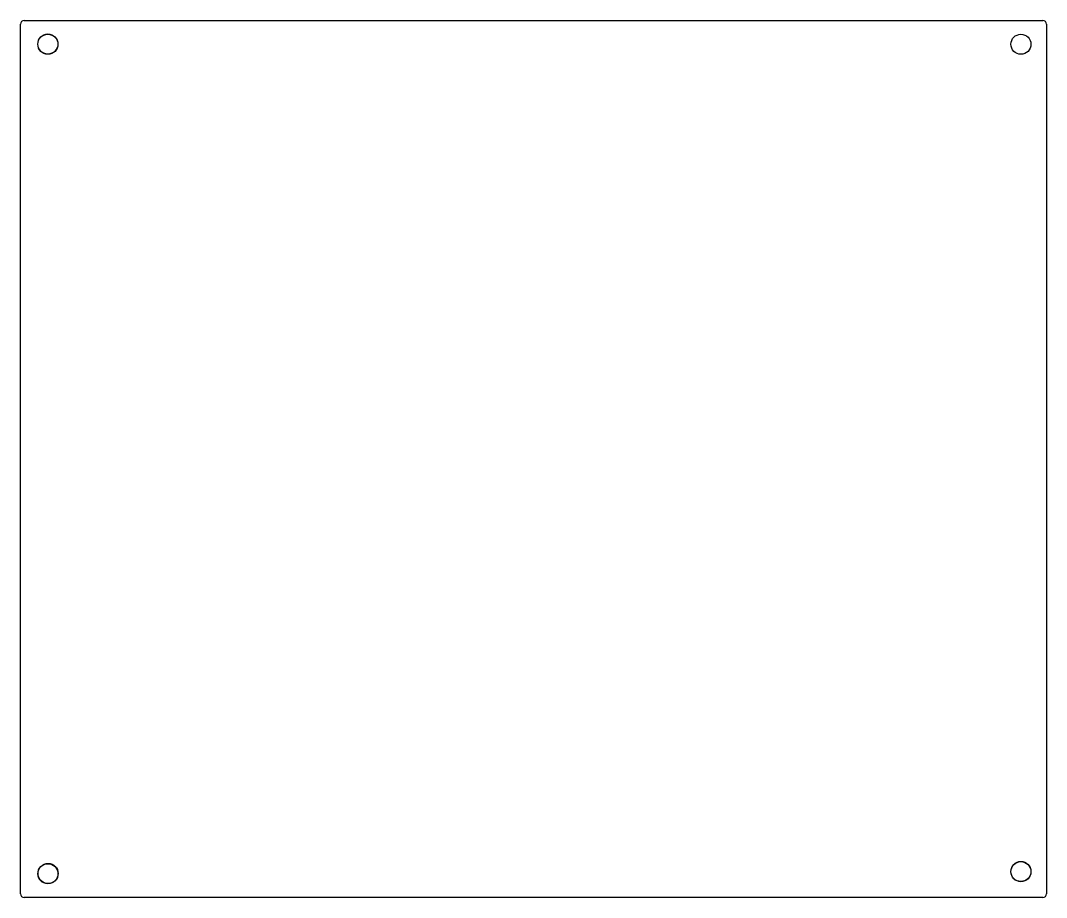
# Model space of a CAD drawing. Extents: x 68 to 180, y -155 to -59.
import ezdxf

# ---------------------------------------------------------------- set-up
doc = ezdxf.new("R2010")
doc.units = 0
doc.layers.add('BLACK', color=7, linetype='CONTINUOUS')

msp = doc.modelspace()

# ---------------------------------------------------------------- linework, layer by layer
at = {"layer": 'BLACK', "linetype": 'CONTINUOUS'}
for p, q in [((67.8, -154.45), (67.8, -59.2)), ((68.2, -58.8), (179.8, -58.8)), ((180.2, -59.2), (180.2, -154.45)), ((179.8, -154.85), (68.2, -154.85))]:
    msp.add_line(p, q, dxfattribs=at)
at = {"layer": 'BLACK'}
for centre, radius in [((70.7985, -61.375), 1.1015), ((70.8, -61.4), 1.1), ((177.4, -61.4), 1.1), ((177.4, -61.4), 1.1), ((70.8, -152.25), 1.1), ((70.8223, -152.225), 1.103), ((177.4, -152.025), 1.1003), ((177.4, -152), 1.1)]:
    msp.add_circle(centre, radius, dxfattribs=at)
for centre, start, end in [((68.2, -59.2), 90, 180), ((179.8, -59.2), 0, 90), ((68.2, -154.45), 180, 270), ((179.8, -154.45), -90, 0)]:
    msp.add_arc(centre, 0.4, start, end, dxfattribs=at)

doc.saveas('drawing.dxf')
